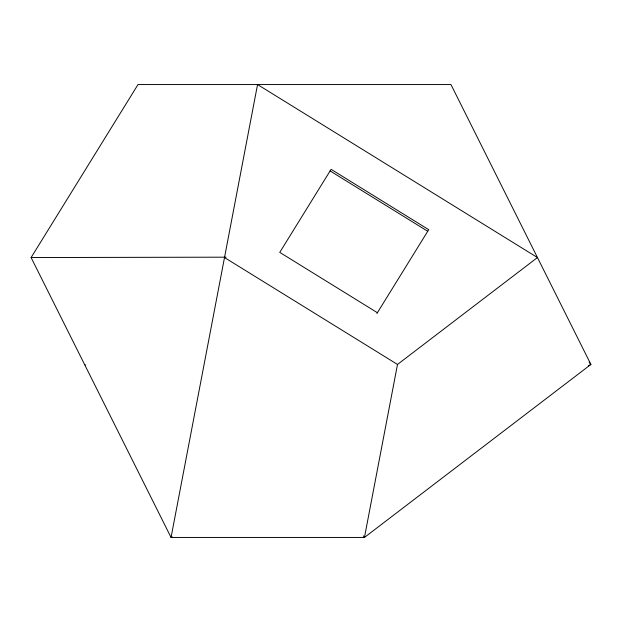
<?xml version="1.0" encoding="UTF-8"?>
<svg xmlns="http://www.w3.org/2000/svg" width="622" height="622" viewBox="0 0 622 622"><rect width="100%" height="100%" fill="white"/><g stroke="black" fill="none" stroke-linecap="round" stroke-linejoin="round"><path stroke-width="0.93" d="M172.589 537.081L171.05 537.447L257.547 84.553L537.447 257.547L397.497 364.453L364.453 537.447L171.05 537.447L31.1 257.547L138.014 84.553L450.95 84.553L590.9 364.453L364.453 537.447L363.279 535.907M376.916 313.504L428.729 229.673L331.098 169.332L279.768 252.377L377.398 312.718M588.303 365.752L590.9 364.453L589.135 362.144M31.1 257.547L226.043 257.181M330.103 170.933L427.734 231.275M224.503 257.547L397.497 364.453M84.553 364.453L85.439 364.997"/></g></svg>
